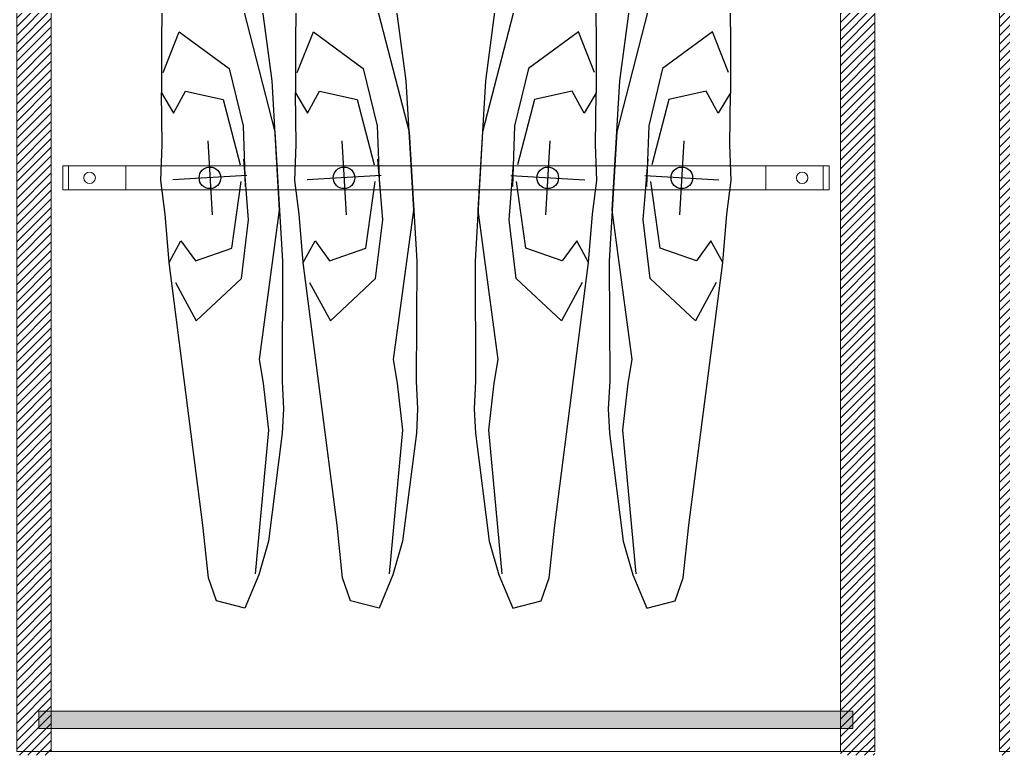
# Model space of a CAD drawing. Header units: millimetres. Extents: x 126 to 12547, y 1644 to 26714.
# Drawn here: x 10166 to 10680, y 1644 to 2028 of the extents above; entities that cross this region are included whole.
import ezdxf

# ---------------------------------------------------------------- set-up
doc = ezdxf.new("R2010")
doc.units = ezdxf.units.MM
for name, color, linetype, lineweight in [('F_ARREDI', 7, 'Continuous', 5), ('F_FERRAMENTA', 253, 'Continuous', 5), ('F_MULTI laminato OPACO', 1, 'Continuous', 5)]:
    doc.layers.add(name, color=color, linetype=linetype, lineweight=lineweight)
doc.layers.add('VESTIARIO - clothing', color=185, linetype='Continuous')

# ---------------------------------------------------------------- blocks, each defined once
blk = doc.blocks.new('ARMADIO_camera master_sol.C_pianta')
at = {"layer": 'F_MULTI laminato OPACO', "transparency": 33554508}
h = blk.add_hatch(dxfattribs=at)
h.set_pattern_fill('ANSI31', color=256)
h.set_pattern_definition([(45, (1485, 0), (-2.24506403, 2.24506403), [])])
h.paths.add_polyline_path([(719341.42, 531638.1), (719323.42, 531638.1), (719323.42, 531056.1), (719341.42, 531056.1)])
h = blk.add_hatch(dxfattribs=at)
h.set_pattern_fill('ANSI31', color=256)
h.set_pattern_definition([(45, (1898, 0), (-2.24506403, 2.24506403), [])])
h.paths.add_polyline_path([(719424.42, 531638.1), (719406.42, 531638.1), (719406.42, 531056.1), (719424.42, 531056.1)])
h = blk.add_hatch(dxfattribs=at)
h.set_pattern_fill('ANSI31', color=256)
h.set_pattern_definition([(45, (1998, 0), (-2.24506403, 2.24506403), [])])
h.paths.add_polyline_path([(719854.42, 531638.1), (719836.42, 531638.1), (719836.42, 531056.1), (719854.42, 531056.1)])
h = blk.add_hatch(color=256, dxfattribs=at)
h.dxf.hatch_style = 1
h.paths.add_polyline_path([(719417.92, 531615.1), (719842.92, 531615.1), (719842.92, 531624.1), (719417.92, 531624.1)])
at = {"layer": 'F_FERRAMENTA'}
for points in [[(719430.42, 531330.35), (719463.42, 531330.35), (719463.42, 531342.85), (719430.42, 531342.85)], [(719430.42, 531342.85), (719433.42, 531342.85), (719433.42, 531330.35), (719430.42, 531330.35)], [(719433.42, 531342.85), (719827.42, 531342.85), (719827.42, 531330.35), (719433.42, 531330.35)], [(719830.42, 531330.35), (719797.42, 531330.35), (719797.42, 531342.85), (719830.42, 531342.85)], [(719830.42, 531342.85), (719827.42, 531342.85), (719827.42, 531330.35), (719830.42, 531330.35)]]:
    blk.add_lwpolyline(points, close=True, dxfattribs=at)
for centre in [(719444.42, 531336.6), (719816.42, 531336.6)]:
    blk.add_circle(centre, 3, dxfattribs=at)
at = {"layer": 'F_MULTI laminato OPACO'}
for points in [[(719323.42, 531636.1), (719341.42, 531636.1), (719341.42, 531056.1), (719323.42, 531056.1)], [(719836.42, 531636.1), (719406.42, 531636.1), (719406.42, 531056.1), (719836.42, 531056.1)], [(719406.42, 531636.1), (719424.42, 531636.1), (719424.42, 531056.1), (719406.42, 531056.1)], [(719836.42, 531636.1), (719854.42, 531636.1), (719854.42, 531056.1), (719836.42, 531056.1)], [(719417.92, 531615.1), (719842.92, 531615.1), (719842.92, 531624.1), (719417.92, 531624.1)], [(719836.42, 531615.1), (719424.42, 531615.1), (719424.42, 531067.1), (719836.42, 531067.1)]]:
    blk.add_lwpolyline(points, close=True, dxfattribs=at)
at = {"layer": 'VESTIARIO - clothing', "color": 3}
for p, q in [((719506.13, 531317.3), (719508.39, 531355.89)), ((719576.13, 531317.3), (719578.39, 531355.89)), ((719684.72, 531317.3), (719682.45, 531355.89)), ((719754.72, 531317.3), (719752.45, 531355.89)), ((719526.55, 531335.46), (719487.96, 531337.73)), ((719596.55, 531335.46), (719557.96, 531337.73)), ((719664.29, 531335.46), (719702.88, 531337.73)), ((719734.29, 531335.46), (719772.88, 531337.73))]:
    blk.add_line(p, q, dxfattribs=at)
for points in [[(719499.93, 531117.57), (719522.23, 531199.15), (719522.3, 531224), (719521.65, 531236.47), (719541.22, 531312.67), (719545.18, 531380.12), (719544.91, 531442.71), (719545.67, 531457.12), (719545.03, 531469.9), (719537.82, 531526.27), (719532.79, 531543.82), (719525.52, 531561.34), (719510.7, 531557.39), (719506.52, 531545.36), (719503.62, 531517.91), (719485.89, 531380.83), (719492.14, 531369.42), (719499.67, 531380.02), (719518.63, 531373.39), (719523.5, 531338.57)], [(719569.93, 531117.57), (719592.23, 531199.15), (719592.3, 531224), (719591.65, 531236.47), (719611.22, 531312.67), (719615.18, 531380.12), (719614.91, 531442.71), (719615.67, 531457.12), (719615.03, 531469.9), (719607.82, 531526.27), (719602.79, 531543.82), (719595.52, 531561.34), (719580.7, 531557.39), (719576.52, 531545.36), (719573.62, 531517.91), (719555.89, 531380.83), (719562.14, 531369.42), (719569.67, 531380.02), (719588.63, 531373.39), (719593.5, 531338.57)], [(719690.91, 531117.57), (719668.62, 531199.15), (719668.54, 531224), (719669.19, 531236.47), (719649.63, 531312.67), (719645.67, 531380.12), (719645.93, 531442.71), (719645.18, 531457.12), (719645.81, 531469.9), (719653.03, 531526.27), (719658.06, 531543.82), (719665.32, 531561.34), (719680.14, 531557.39), (719684.32, 531545.36), (719687.22, 531517.91), (719704.96, 531380.83), (719698.7, 531369.42), (719691.17, 531380.02), (719672.21, 531373.39), (719667.34, 531338.57)], [(719760.91, 531117.57), (719738.62, 531199.15), (719738.54, 531224), (719739.19, 531236.47), (719719.63, 531312.67), (719715.67, 531380.12), (719715.93, 531442.71), (719715.18, 531457.12), (719715.81, 531469.9), (719723.03, 531526.27), (719728.06, 531543.82), (719735.32, 531561.34), (719750.14, 531557.39), (719754.32, 531545.36), (719757.22, 531517.91), (719774.96, 531380.83), (719768.7, 531369.42), (719761.17, 531380.02), (719742.21, 531373.39), (719737.34, 531338.57)], [(719531.06, 531543.36), (719538.03, 531468.43), (719535.2, 531443.73), (719533.1, 531431.43), (719543.61, 531353.46), (719539.65, 531286.02), (719531.52, 531224.77), (719529.43, 531209.83), (719529, 531196.86), (719517.93, 531142.42), (719511.83, 531125.31), (719508.3, 531116.48), (719497.72, 531111.34), (719484.78, 531126.26), (719482.26, 531154.03), (719481.89, 531292.17), (719488.23, 531302.85), (719494.47, 531291.43), (719514.08, 531295.8), (719522.99, 531329.81)], [(719601.06, 531543.36), (719608.03, 531468.43), (719605.2, 531443.73), (719603.1, 531431.43), (719613.61, 531353.46), (719609.65, 531286.02), (719601.52, 531224.77), (719599.43, 531209.83), (719599, 531196.86), (719587.93, 531142.42), (719581.83, 531125.31), (719578.3, 531116.48), (719567.72, 531111.34), (719554.78, 531126.26), (719552.26, 531154.03), (719551.89, 531292.17), (719558.23, 531302.85), (719564.47, 531291.43), (719584.08, 531295.8), (719592.99, 531329.81)], [(719659.79, 531543.36), (719652.81, 531468.43), (719655.64, 531443.73), (719657.75, 531431.43), (719647.23, 531353.46), (719651.19, 531286.02), (719659.33, 531224.77), (719661.41, 531209.83), (719661.84, 531196.86), (719672.91, 531142.42), (719679.02, 531125.31), (719682.55, 531116.48), (719693.12, 531111.34), (719706.07, 531126.26), (719708.58, 531154.03), (719708.96, 531292.17), (719702.61, 531302.85), (719696.37, 531291.43), (719676.76, 531295.8), (719667.86, 531329.81)], [(719729.79, 531543.36), (719722.81, 531468.43), (719725.64, 531443.73), (719727.75, 531431.43), (719717.23, 531353.46), (719721.19, 531286.02), (719729.33, 531224.77), (719731.41, 531209.83), (719731.84, 531196.86), (719742.91, 531142.42), (719749.02, 531125.31), (719752.55, 531116.48), (719763.12, 531111.34), (719776.07, 531126.26), (719778.58, 531154.03), (719778.96, 531292.17), (719772.61, 531302.85), (719766.37, 531291.43), (719746.76, 531295.8), (719737.86, 531329.81)], [(719489.27, 531391.18), (719500.13, 531411.26), (719523.71, 531389.16), (719527.44, 531358.55), (719524.88, 531326.94)], [(719559.27, 531391.18), (719570.13, 531411.26), (719593.71, 531389.16), (719597.44, 531358.55), (719594.88, 531326.94)], [(719701.57, 531391.18), (719690.72, 531411.26), (719667.14, 531389.16), (719663.41, 531358.55), (719665.96, 531326.94)], [(719771.57, 531391.18), (719760.72, 531411.26), (719737.14, 531389.16), (719733.41, 531358.55), (719735.96, 531326.94)], [(719485.89, 531380.83), (719483.8, 531355.59), (719481.57, 531337.97), (719482.27, 531319.25), (719481.89, 531292.17)], [(719555.89, 531380.83), (719553.8, 531355.59), (719551.57, 531337.97), (719552.27, 531319.25), (719551.89, 531292.17)], [(719704.96, 531380.83), (719707.04, 531355.59), (719709.28, 531337.97), (719708.57, 531319.25), (719708.96, 531292.17)], [(719774.96, 531380.83), (719777.04, 531355.59), (719779.28, 531337.97), (719778.57, 531319.25), (719778.96, 531292.17)], [(719482.84, 531281.57), (719491.27, 531260.35), (719517.27, 531279.55), (719524.56, 531309.5), (719525.72, 531341.2)], [(719552.84, 531281.57), (719561.27, 531260.35), (719587.27, 531279.55), (719594.56, 531309.5), (719595.72, 531341.2)], [(719708.01, 531281.57), (719699.58, 531260.35), (719673.57, 531279.55), (719666.29, 531309.5), (719665.12, 531341.2)], [(719778.01, 531281.57), (719769.58, 531260.35), (719743.57, 531279.55), (719736.29, 531309.5), (719735.12, 531341.2)]]:
    blk.add_lwpolyline(points, dxfattribs=at)
for centre in [(719507.26, 531336.6), (719577.26, 531336.6), (719683.59, 531336.6), (719753.59, 531336.6)]:
    blk.add_circle(centre, 5.64, dxfattribs=at)

msp = doc.modelspace()

# ---------------------------------------------------------------- block references
at = {"layer": 'F_ARREDI', "color": 2, "lineweight": 5, "rotation": 180}
msp.add_blockref('ARMADIO_camera master_sol.C_pianta', (730019.29, 533281.93), dxfattribs=at)

doc.saveas('drawing.dxf')
